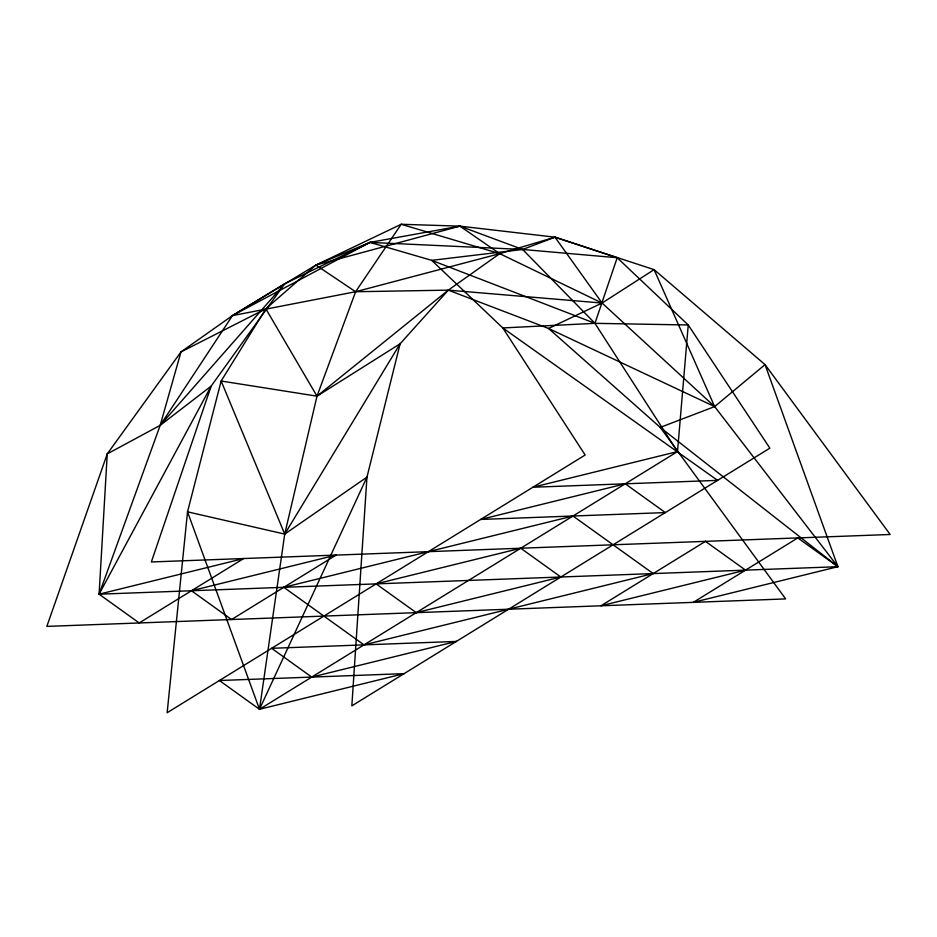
<?xml version="1.0" encoding="UTF-8"?>
<svg xmlns="http://www.w3.org/2000/svg" width="937" height="937" viewBox="0 0 937 937"><rect width="100%" height="100%" fill="white"/><g stroke="black" fill="none" stroke-linecap="round" stroke-linejoin="round"><path stroke-width="1.41" d="M107.251 453.895L99.099 594.187L139.203 622.964L243.702 558.534L99.099 594.187L160.192 425.339L180.982 351.925L232.458 315.605L284.766 283.688L369.963 242.39L459.891 226.145L554.973 237.178L654.108 269.633L765.049 364.622L890.15 534.488L151.349 561.966L211.13 386.149L284.766 283.688L160.192 425.339L107.251 453.895L46.85 626.396L785.651 598.919L660.245 427.401L548.543 328.454L448.308 290.142L355.615 291.735L232.458 315.605L160.192 425.339L211.13 386.149L99.099 594.187L837.901 566.698L765.049 364.622L714.65 406.599L660.245 427.401L837.901 566.698L693.298 602.35L797.797 537.92L837.901 566.698L714.65 406.599L602.081 303.049L554.973 237.178L499.749 253.658L355.615 291.735L315.91 265.077L232.458 315.605L369.963 242.39L522.635 249.465L617.202 257.734L688.238 324.987L769.851 448.155L351.843 705.866L366.964 477.12L400.111 343.785L448.308 290.142L499.749 253.658L602.081 303.049L654.108 269.633L714.65 406.599L548.543 328.454L602.081 303.049L448.308 290.142L316.999 396.164L284.731 534.09L259.49 709.297L404.093 673.644L219.399 680.52L259.49 709.297L677.51 451.587L688.238 324.987L594.936 323.335L502.806 327.95L431.699 260.345L369.963 242.39L315.91 265.077L265.839 308.812L180.982 351.925L107.251 453.895M187.529 511.836L167.149 712.729L585.156 455.019L502.806 327.95L717.601 480.365L532.907 487.24L677.51 451.587L594.936 323.335L522.635 249.465L459.891 226.145L401.2 224.271L315.91 265.077L459.891 226.145L499.749 253.658L401.2 224.271L355.615 291.735L316.999 396.164L221.144 381.019L187.529 511.836L259.49 709.297L366.964 477.12L284.731 534.09L187.529 511.836M617.202 257.734L594.936 323.335L431.699 260.345L522.635 249.465L554.973 237.178L617.202 257.734M400.111 343.785L284.731 534.09L221.144 381.019L265.839 308.812L316.999 396.164L400.111 343.785M336.055 555.102L231.544 619.533L191.453 590.743L336.055 555.102M705.456 541.363L600.945 605.782L745.547 570.141L705.456 541.363M625.248 483.797L480.658 519.449L665.352 512.586L625.248 483.797M572.999 516.018L283.806 587.312L364.001 644.867L653.194 573.573L572.999 516.018M520.749 548.227L376.147 583.88L416.251 612.657L560.853 577.005L520.749 548.227M456.342 641.435L311.752 677.088L271.648 648.31L456.342 641.435"/></g></svg>
